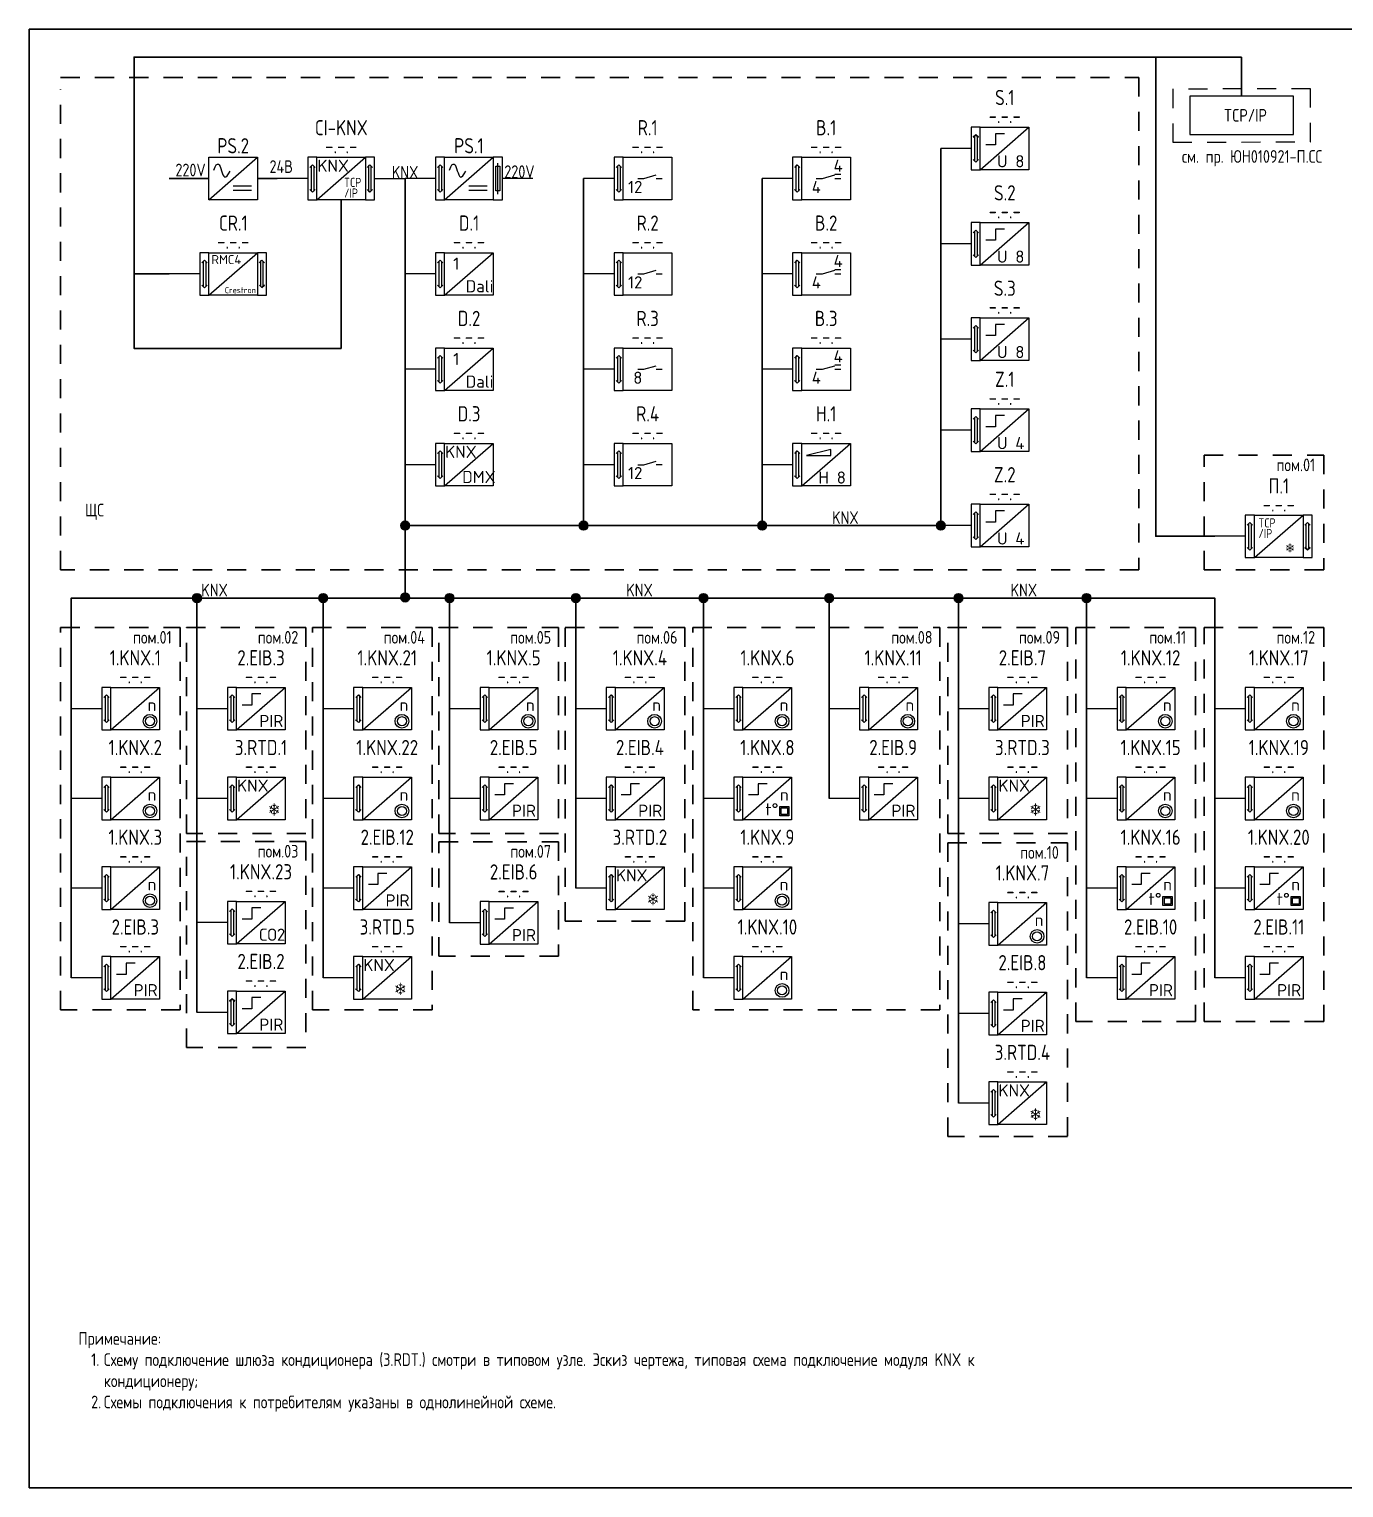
# Model space of a CAD drawing. Header units: millimetres. Extents: x -559267 to 14075, y 0 to 209897.
# Drawn here: x 0 to 258.5, y 392.6 to 679.6 of the extents above; entities that cross this region are included whole.
import ezdxf
from ezdxf.enums import TextEntityAlignment as Align

# ---------------------------------------------------------------- set-up
doc = ezdxf.new("R2010")
doc.units = ezdxf.units.MM
doc.linetypes.add('JIS_02_0.7', pattern=[1.35, 0.75, -0.6])
doc.layers.add('01_Lutron', color=1, linetype='JIS_02_0.7', lineweight=13)
doc.layers.add('Схема KNX', color=7, linetype='Continuous', lineweight=20)
doc.styles.add('Unecom', font='GOST2304A_0.ttf', dxfattribs={"height": 2.5})
doc.styles.add('Unecom 2.0', font='isocpeur.ttf', dxfattribs={"height": 2})

# ---------------------------------------------------------------- blocks, each defined once
blk = doc.blocks.new('*U18')
at = {"layer": 'Схема KNX'}
for points in [[(0, 3.5), (-1.5, 3.5), (-1.5, -3.5), (0, -3.5)], [(0, 3.5), (8, 3.5), (8, -3.5), (0, -3.5)], [(8, -3.5), (9.5, -3.5), (9.5, 3.5), (8, 3.5)]]:
    blk.add_lwpolyline(points, close=True, dxfattribs=at)
for points in [[(0, -3.5), (8, 3.5)], [(-0.73, 2.25), (-1.16, 1.82), (-0.73, 2.25), (-0.3, 1.82), (-0.73, 2.25)], [(-0.95, 2.02), (-0.95, -2.04)], [(-0.52, 2.04), (-0.52, -2.05)], [(8.3, 1.82), (8.73, 2.26)], [(8.52, -2.04), (8.52, 2.05)], [(8.73, 2.26), (9.17, 1.82)], [(8.95, -2.02), (8.95, 2.04)], [(9.5, 0), (14.5, 0)], [(-1.5, 0), (-6.5, 0)], [(-0.73, -2.26), (-1.17, -1.82)], [(-0.3, -1.82), (-0.73, -2.26)], [(8.73, -2.25), (9.16, -1.82), (8.73, -2.25), (8.3, -1.82), (8.73, -2.25)]]:
    blk.add_lwpolyline(points, dxfattribs=at)
at = {"layer": 'Схема KNX', "ltscale": 100, "style": 'Unecom 2.0'}
blk.add_text('KNX', height=2, dxfattribs=at).set_placement((2.68, 2.11), align=Align.MIDDLE_CENTER)
at = {"layer": 'Схема KNX', "insert": (4.49, 0.12), "char_height": 1.5, "attachment_point": 1, "line_spacing_factor": 0.7, "style": 'Unecom'}
blk.add_mtext_dynamic_manual_height_columns('TCP\\P/IP', width=2.9523, gutter_width=12.5, heights=[0], dxfattribs=at)
at = {"layer": 'Схема KNX', "style": 'Unecom'}
for tag, p in [('УСТРОЙСТВО3', (4.02, 8.37)), ('АДРЕС3', (4.01, 5.4))]:
    blk.add_attdef(tag, text='', height=2.5, dxfattribs=at).set_placement(p, align=Align.MIDDLE_CENTER)
blk = doc.blocks.new('*U8')
at = {"layer": 'Схема KNX'}
for points in [[(0, 3.5), (-1.5, 3.5), (-1.5, -3.5), (0, -3.5)], [(0, 3.5), (8, 3.5), (8, -3.5), (0, -3.5)], [(9.5, 3.5), (8, 3.5), (8, -3.5), (9.5, -3.5)], [(8.43, 2.03), (9.09, 2.03), (9.09, -2.04), (8.43, -2.04)]]:
    blk.add_lwpolyline(points, close=True, dxfattribs=at)
for points in [[(0, -3.5), (8, 3.5)], [(8.76, -2.54), (8.76, 2.53)], [(-0.73, 2.25), (-1.16, 1.82), (-0.73, 2.25), (-0.3, 1.82), (-0.73, 2.25)], [(-0.95, 2.02), (-0.95, -2.04)], [(-0.52, 2.04), (-0.52, -2.05)], [(-1.5, 0), (-6.5, 0)], [(-0.73, -2.26), (-1.17, -1.82)], [(-0.3, -1.82), (-0.73, -2.26)], [(6.99, -1.26), (3.98, -1.26)], [(6.99, -1.94), (3.98, -1.94)], [(14.5, 0), (9.5, 0)]]:
    blk.add_lwpolyline(points, dxfattribs=at)
blk.add_open_spline([(0.8, 1.4), (1.1, 2.25), (1.9, 2.99), (2.29, -0.53), (3.12, 0.55), (3.48, 1.23)], degree=3, knots=[0, 0, 0, 0, 1.398004, 4.350006, 5.948836, 5.948836, 5.948836, 5.948836], dxfattribs=at)
at = {"layer": 'Схема KNX', "style": 'Unecom'}
blk.add_attdef('ТОК', text='', height=2.5, dxfattribs=at).set_placement((4, 5.4), align=Align.MIDDLE_CENTER)
blk = doc.blocks.new('*U16')
at = {"layer": 'Схема KNX'}
for points in [[(0, 3.5), (-1.5, 3.5), (-1.5, -3.5), (0, -3.5)], [(0, 3.5), (8, 3.5), (8, -3.5), (0, -3.5)]]:
    blk.add_lwpolyline(points, close=True, dxfattribs=at)
for points in [[(0, -3.5), (8, 3.5)], [(-0.73, 2.25), (-1.16, 1.82), (-0.73, 2.25), (-0.3, 1.82), (-0.73, 2.25)], [(-0.95, 2.02), (-0.95, -2.04)], [(-0.52, 2.04), (-0.52, -2.05)], [(-1.5, 0), (-6.5, 0)], [(-0.73, -2.26), (-1.17, -1.82)], [(-0.3, -1.82), (-0.73, -2.26)]]:
    blk.add_lwpolyline(points, dxfattribs=at)
at = {"layer": 'Схема KNX', "insert": (3.47, -1.02), "char_height": 2, "attachment_point": 1, "style": 'Unecom 2.0'}
blk.add_mtext_dynamic_manual_height_columns('Dali', width=3.5378, gutter_width=12.5, heights=[0], dxfattribs=at)
at = {"layer": 'Схема KNX', "style": 'Unecom'}
for tag, p in [('УСТРОЙСТВО3', (4.02, 8.37)), ('АДРЕС3', (4.01, 5.4))]:
    blk.add_attdef(tag, text='', height=2.5, dxfattribs=at).set_placement(p, align=Align.MIDDLE_CENTER)
at = {"layer": 'Схема KNX', "style": 'Unecom 2.0'}
blk.add_attdef('КОЛ-ВОВЫХОДОВ_1', text='', height=2, dxfattribs=at).set_placement((2.42, 1.71), align=Align.MIDDLE_RIGHT)
blk = doc.blocks.new('*U17')
at = {"layer": 'Схема KNX'}
for points in [[(0, 3.5), (-1.5, 3.5), (-1.5, -3.5), (0, -3.5)], [(0, 3.5), (8, 3.5), (8, -3.5), (0, -3.5)]]:
    blk.add_lwpolyline(points, close=True, dxfattribs=at)
for points in [[(-0.73, 2.25), (-1.16, 1.82), (-0.73, 2.25), (-0.3, 1.82), (-0.73, 2.25)], [(-0.95, 2.02), (-0.95, -2.04)], [(-0.52, 2.04), (-0.52, -2.05)], [(2.38, 0), (3.41, 0)], [(3.41, 0), (5.44, 0.6)], [(-1.5, 0), (-6.5, 0)], [(-0.73, -2.26), (-1.17, -1.82)], [(-0.3, -1.82), (-0.73, -2.26)], [(6.42, -0.04), (5.42, -0.04)]]:
    blk.add_lwpolyline(points, dxfattribs=at)
at = {"layer": 'Схема KNX', "style": 'Unecom'}
for tag, p in [('УСТРОЙСТВО3', (4.02, 8.37)), ('АДРЕС3', (4.01, 5.4))]:
    blk.add_attdef(tag, text='', height=2.5, dxfattribs=at).set_placement(p, align=Align.MIDDLE_CENTER)
at = {"layer": 'Схема KNX', "style": 'Unecom 2.0'}
blk.add_attdef('КОЛ-ВОВЫХОДОВ3', text='', height=2, dxfattribs=at).set_placement((3.16, -1.38), align=Align.MIDDLE_RIGHT)
blk = doc.blocks.new('*U20')
at = {"layer": 'Схема KNX'}
for points in [[(0, 3.5), (-1.5, 3.5), (-1.5, -3.5), (0, -3.5)], [(0, 3.5), (8, 3.5), (8, -3.5), (0, -3.5)]]:
    blk.add_lwpolyline(points, close=True, dxfattribs=at)
for points in [[(-0.73, 2.25), (-1.16, 1.82), (-0.73, 2.25), (-0.3, 1.82), (-0.73, 2.25)], [(-0.95, 2.02), (-0.95, -2.04)], [(-0.52, 2.04), (-0.52, -2.05)], [(2.38, 0), (3.41, 0)], [(3.41, 0), (5.44, 0.6)], [(5.42, 0.74), (6.42, 0.74)], [(-1.5, 0), (-6.5, 0)], [(-0.73, -2.26), (-1.17, -1.82)], [(-0.3, -1.82), (-0.73, -2.26)], [(6.42, -0.04), (5.42, -0.04)]]:
    blk.add_lwpolyline(points, dxfattribs=at)
for tag, height, style, p in [('УСТРОЙСТВО3', 2.5, 'Unecom', (4.02, 8.37)), ('АДРЕС3', 2.5, 'Unecom', (4.01, 5.4)), ('КОЛ-ВОВЫХОДОВ2', 2, 'Unecom 2.0', (5.99, 2.13))]:
    blk.add_attdef(tag, text='', height=height, dxfattribs=dict(at, style=style)).set_placement(p, align=Align.MIDDLE_CENTER)
at = {"layer": 'Схема KNX', "style": 'Unecom 2.0'}
blk.add_attdef('КОЛ-ВОВЫХОДОВ3', text='', height=2, dxfattribs=at).set_placement((3.16, -1.38), align=Align.MIDDLE_RIGHT)
blk = doc.blocks.new('*U19')
at = {"layer": 'Схема KNX'}
for points in [[(0, 3.5), (-1.5, 3.5), (-1.5, -3.5), (0, -3.5)], [(0, 3.5), (8, 3.5), (8, -3.5), (0, -3.5)]]:
    blk.add_lwpolyline(points, close=True, dxfattribs=at)
for points in [[(0, -3.5), (8, 3.5)], [(3.97, 2.42), (2.49, 2.42), (2.49, 0.58), (0.92, 0.58)], [(-0.73, 2.25), (-1.16, 1.82), (-0.73, 2.25), (-0.3, 1.82), (-0.73, 2.25)], [(-0.95, 2.02), (-0.95, -2.04)], [(-0.52, 2.04), (-0.52, -2.05)], [(-1.5, 0), (-6.5, 0)], [(-0.73, -2.26), (-1.17, -1.82)], [(-0.3, -1.82), (-0.73, -2.26)]]:
    blk.add_lwpolyline(points, dxfattribs=at)
for tag, height, style, p in [('УСТРОЙСТВО3', 2.5, 'Unecom', (4.02, 8.37)), ('АДРЕС3', 2.5, 'Unecom', (4.01, 5.4)), ('КОЛ-ВОВЫХОДОВ', 2, 'Unecom 2.0', (5, -2.12))]:
    blk.add_attdef(tag, text='', height=height, dxfattribs=dict(at, style=style)).set_placement(p, align=Align.MIDDLE_CENTER)
blk = doc.blocks.new('*U9')
at = {"layer": 'Схема KNX'}
blk.add_lwpolyline([(0, 3.5), (8, 3.5), (8, -3.5), (0, -3.5)], close=True, dxfattribs=at)
for points in [[(0, -3.5), (8, 3.5)], [(6.99, -1.26), (3.98, -1.26)], [(6.99, -1.94), (3.98, -1.94)]]:
    blk.add_lwpolyline(points, dxfattribs=at)
blk.add_open_spline([(0.8, 1.4), (1.1, 2.25), (1.9, 2.99), (2.29, -0.53), (3.12, 0.55), (3.48, 1.23)], degree=3, knots=[0, 0, 0, 0, 1.398004, 4.350006, 5.948836, 5.948836, 5.948836, 5.948836], dxfattribs=at)
at = {"layer": 'Схема KNX', "style": 'Unecom'}
blk.add_attdef('БП', text='', height=2.5, dxfattribs=at).set_placement((4, 5.4), align=Align.MIDDLE_CENTER)
blk = doc.blocks.new('*U22')
at = {"layer": 'Схема KNX'}
for points in [[(0, 3.5), (-1.5, 3.5), (-1.5, -3.5), (0, -3.5)], [(0, 3.5), (8, 3.5), (8, -3.5), (0, -3.5)], [(8, -3.5), (9.5, -3.5), (9.5, 3.5), (8, 3.5)]]:
    blk.add_lwpolyline(points, close=True, dxfattribs=at)
for points in [[(0, -3.5), (8, 3.5)], [(-1.5, 0), (-6.5, 0)], [(-0.73, 2.25), (-1.16, 1.82), (-0.73, 2.25), (-0.3, 1.82), (-0.73, 2.25)], [(-0.95, 2.02), (-0.95, -2.04)], [(-0.52, 2.04), (-0.52, -2.05)], [(8.3, 1.82), (8.73, 2.26)], [(8.52, -2.04), (8.52, 2.05)], [(8.73, 2.26), (9.17, 1.82)], [(8.95, -2.02), (8.95, 2.04)], [(-0.73, -2.26), (-1.17, -1.82)], [(-0.3, -1.82), (-0.73, -2.26)], [(8.73, -2.25), (9.16, -1.82), (8.73, -2.25), (8.3, -1.82), (8.73, -2.25)]]:
    blk.add_lwpolyline(points, dxfattribs=at)
at = {"layer": 'Схема KNX', "ltscale": 100, "style": 'Unecom 2.0'}
blk.add_text('RMC4', height=1.5, dxfattribs=at).set_placement((2.87, 2.37), align=Align.MIDDLE_CENTER)
at = {"layer": 'Схема KNX', "insert": (2.62, -2.16), "char_height": 1, "attachment_point": 1, "line_spacing_factor": 0.7, "style": 'Unecom'}
blk.add_mtext_dynamic_manual_height_columns('Crestron', width=2.9523, gutter_width=12.5, heights=[0], dxfattribs=at)
at = {"layer": 'Схема KNX', "style": 'Unecom'}
for tag, p in [('УСТРОЙСТВО3', (4.02, 8.37)), ('АДРЕС3', (4.01, 5.4))]:
    blk.add_attdef(tag, text='', height=2.5, dxfattribs=at).set_placement(p, align=Align.MIDDLE_CENTER)
blk = doc.blocks.new('*U12')
at = {"layer": 'Схема KNX'}
for points in [[(0, 3.5), (-1.5, 3.5), (-1.5, -3.5), (0, -3.5)], [(0, 3.5), (8, 3.5), (8, -3.5), (0, -3.5)]]:
    blk.add_lwpolyline(points, close=True, dxfattribs=at)
for points in [[(0, -3.5), (8, 3.5)], [(3.97, 2.42), (2.49, 2.42), (2.49, 0.58), (0.92, 0.58)], [(-0.73, 2.25), (-1.16, 1.82), (-0.73, 2.25), (-0.3, 1.82), (-0.73, 2.25)], [(-0.95, 2.02), (-0.95, -2.04)], [(-0.52, 2.04), (-0.52, -2.05)], [(-1.5, 0), (-6.5, 0)], [(-0.73, -2.26), (-1.17, -1.82)], [(-0.3, -1.82), (-0.73, -2.26)]]:
    blk.add_lwpolyline(points, dxfattribs=at)
at = {"layer": 'Схема KNX', "color": 3}
blk.add_point((4, 0), dxfattribs=at)
at = {"layer": 'Схема KNX', "insert": (3.74, -1.02), "char_height": 2, "attachment_point": 1, "style": 'Unecom 2.0'}
blk.add_mtext_dynamic_manual_height_columns('PIR', width=3.5378, gutter_width=12.5, heights=[0], dxfattribs=at)
at = {"layer": 'Схема KNX', "style": 'Unecom'}
for tag, p in [('УСТРОЙСТВО0', (4.02, 8.37)), ('АДРЕС0', (4.01, 5.4))]:
    blk.add_attdef(tag, text='', height=2.5, dxfattribs=at).set_placement(p, align=Align.MIDDLE_CENTER)
blk = doc.blocks.new('*U23')
at = {"layer": 'Схема KNX'}
for points in [[(0, 3.5), (-1.5, 3.5), (-1.5, -3.5), (0, -3.5)], [(0, 3.5), (8, 3.5), (8, -3.5), (0, -3.5)]]:
    blk.add_lwpolyline(points, close=True, dxfattribs=at)
for points in [[(0, -3.5), (8, 3.5)], [(-0.73, 2.25), (-1.16, 1.82), (-0.73, 2.25), (-0.3, 1.82), (-0.73, 2.25)], [(-0.95, 2.02), (-0.95, -2.04)], [(-0.52, 2.04), (-0.52, -2.05)], [(-1.5, 0), (-6.5, 0)], [(-0.73, -2.26), (-1.17, -1.82)], [(-0.3, -1.82), (-0.73, -2.26)]]:
    blk.add_lwpolyline(points, dxfattribs=at)
at = {"layer": 'Схема KNX', "ltscale": 100, "style": 'Unecom 2.0'}
blk.add_text('KNX', height=2, dxfattribs=at).set_placement((2.68, 2.11), align=Align.MIDDLE_CENTER)
at = {"layer": 'Схема KNX', "insert": (2.9, -1.02), "char_height": 2, "attachment_point": 1, "style": 'Unecom 2.0'}
blk.add_mtext_dynamic_manual_height_columns('DMX', width=3.458, gutter_width=12.5, heights=[0], dxfattribs=at)
at = {"layer": 'Схема KNX', "style": 'Unecom'}
for tag, p in [('УСТРОЙСТВО3', (4.02, 8.37)), ('АДРЕС3', (4.01, 5.4))]:
    blk.add_attdef(tag, text='', height=2.5, dxfattribs=at).set_placement(p, align=Align.MIDDLE_CENTER)
blk = doc.blocks.new('*U10')
at = {"layer": 'Схема KNX'}
for points in [[(0, 3.5), (-1.5, 3.5), (-1.5, -3.5), (0, -3.5)], [(0, 3.5), (8, 3.5), (8, -3.5), (0, -3.5)]]:
    blk.add_lwpolyline(points, close=True, dxfattribs=at)
for points in [[(0, -3.5), (8, 3.5)], [(-0.73, 2.25), (-1.16, 1.82), (-0.73, 2.25), (-0.3, 1.82), (-0.73, 2.25)], [(-0.95, 2.02), (-0.95, -2.04)], [(-0.52, 2.04), (-0.52, -2.05)], [(-1.5, 0), (-6.5, 0)], [(-0.73, -2.26), (-1.17, -1.82)], [(-0.3, -1.82), (-0.73, -2.26)]]:
    blk.add_lwpolyline(points, dxfattribs=at)
for radius in [1.12, 0.749]:
    blk.add_circle((6.43, -2.06), radius, dxfattribs=at)
at = {"layer": 'Схема KNX', "color": 1}
blk.add_point((4, 0), dxfattribs=at)
at = {"style": 'Unecom'}
blk.add_attdef('#', text='', height=1, dxfattribs=at).set_placement((2.38, 2.28), align=Align.MIDDLE_CENTER)
at = {"layer": 'Схема KNX', "style": 'Unecom'}
for tag, p in [('УСТРОЙСТВО0', (4.02, 8.37)), ('АДРЕС0', (4.01, 5.4))]:
    blk.add_attdef(tag, text='', height=2.5, dxfattribs=at).set_placement(p, align=Align.MIDDLE_CENTER)
at = {"layer": 'Схема KNX', "style": 'Unecom 2.0'}
blk.add_attdef('КОЛ-ВОКНОПОК0', (6.04, -0.38), '', height=2, dxfattribs=at)
blk = doc.blocks.new('*U21')
at = {"layer": 'Схема KNX'}
for points in [[(0, 3.5), (-1.5, 3.5), (-1.5, -3.5), (0, -3.5)], [(0, 3.5), (8, 3.5), (8, -3.5), (0, -3.5)]]:
    blk.add_lwpolyline(points, close=True, dxfattribs=at)
for points in [[(0, -3.5), (8, 3.5)], [(-0.73, 2.25), (-1.16, 1.82), (-0.73, 2.25), (-0.3, 1.82), (-0.73, 2.25)], [(-0.95, 2.02), (-0.95, -2.04)], [(-0.52, 2.04), (-0.52, -2.05)], [(-1.5, 0), (-6.5, 0)], [(-0.73, -2.26), (-1.17, -1.82)], [(-0.3, -1.82), (-0.73, -2.26)]]:
    blk.add_lwpolyline(points, dxfattribs=at)
at = {"layer": 'Схема KNX', "ltscale": 100, "style": 'Unecom 2.0'}
blk.add_text('KNX', height=2, dxfattribs=at).set_placement((2.68, 2.11), align=Align.MIDDLE_CENTER)
at = {"layer": 'Схема KNX', "insert": (5.14, -0.81), "char_height": 2, "attachment_point": 1, "style": 'Unecom'}
blk.add_mtext_dynamic_manual_height_columns('{\\fMS PGothic|b0|i0|c128|p34;❄}', width=2.9523, gutter_width=12.5, heights=[0], dxfattribs=at)
at = {"layer": 'Схема KNX', "style": 'Unecom'}
for tag, p in [('УСТРОЙСТВО3', (4.02, 8.37)), ('АДРЕС3', (4.01, 5.4))]:
    blk.add_attdef(tag, text='', height=2.5, dxfattribs=at).set_placement(p, align=Align.MIDDLE_CENTER)
blk = doc.blocks.new('*U26')
at = {"layer": 'Схема KNX'}
for points in [[(0, 3.5), (-1.5, 3.5), (-1.5, -3.5), (0, -3.5)], [(0, 3.5), (8, 3.5), (8, -3.5), (0, -3.5)]]:
    blk.add_lwpolyline(points, close=True, dxfattribs=at)
for points in [[(0, -3.5), (8, 3.5)], [(3.97, 2.42), (2.49, 2.42), (2.49, 0.58), (0.92, 0.58)], [(-0.73, 2.25), (-1.16, 1.82), (-0.73, 2.25), (-0.3, 1.82), (-0.73, 2.25)], [(-0.95, 2.02), (-0.95, -2.04)], [(-0.52, 2.04), (-0.52, -2.05)], [(-1.5, 0), (-6.5, 0)], [(-0.73, -2.26), (-1.17, -1.82)], [(-0.3, -1.82), (-0.73, -2.26)]]:
    blk.add_lwpolyline(points, dxfattribs=at)
at = {"layer": 'Схема KNX', "color": 5}
blk.add_point((4, 0), dxfattribs=at)
at = {"layer": 'Схема KNX', "insert": (3.72, -0.98), "char_height": 2, "attachment_point": 1, "style": 'Unecom 2.0'}
blk.add_mtext_dynamic_manual_height_columns('СО2', width=2, gutter_width=12.5, heights=[0], dxfattribs=at)
at = {"layer": 'Схема KNX', "style": 'Unecom'}
for tag, p in [('УСТРОЙСТВО0', (4.02, 8.37)), ('АДРЕС0', (4.01, 5.4))]:
    blk.add_attdef(tag, text='', height=2.5, dxfattribs=at).set_placement(p, align=Align.MIDDLE_CENTER)
blk = doc.blocks.new('*U11')
at = {"layer": 'Схема KNX'}
for points in [[(0, 3.5), (-1.5, 3.5), (-1.5, -3.5), (0, -3.5)], [(0, 3.5), (8, 3.5), (8, -3.5), (0, -3.5)], [(6.04, -1.35), (7.54, -1.35), (7.54, -2.85), (6.04, -2.85)], [(6.28, -1.57), (7.34, -1.57), (7.34, -2.63), (6.28, -2.63)]]:
    blk.add_lwpolyline(points, close=True, dxfattribs=at)
for points in [[(0, -3.5), (8, 3.5)], [(3.97, 2.42), (2.49, 2.42), (2.49, 0.58), (0.92, 0.58)], [(-0.73, 2.25), (-1.16, 1.82), (-0.73, 2.25), (-0.3, 1.82), (-0.73, 2.25)], [(-0.95, 2.02), (-0.95, -2.04)], [(-0.52, 2.04), (-0.52, -2.05)], [(-1.5, 0), (-6.5, 0)], [(-0.73, -2.26), (-1.17, -1.82)], [(-0.3, -1.82), (-0.73, -2.26)]]:
    blk.add_lwpolyline(points, dxfattribs=at)
at = {"layer": 'Схема KNX', "color": 6}
blk.add_point((4, 0), dxfattribs=at)
at = {"style": 'Unecom 2.0'}
blk.add_attdef('КОЛ-ВОКНОПОК4', (6.08, -0.38), '', height=2, dxfattribs=at)
at = {"layer": 'Схема KNX', "insert": (3.68, -0.78), "char_height": 2, "attachment_point": 1, "style": 'Unecom 2.0'}
blk.add_mtext_dynamic_manual_height_columns('t%%D', width=2, gutter_width=12.5, heights=[0], dxfattribs=at)
at = {"layer": 'Схема KNX', "style": 'Unecom'}
for tag, p in [('УСТРОЙСТВО0', (4.02, 8.37)), ('АДРЕС0', (4.01, 5.4))]:
    blk.add_attdef(tag, text='', height=2.5, dxfattribs=at).set_placement(p, align=Align.MIDDLE_CENTER)
blk = doc.blocks.new('*U24')
at = {"layer": 'Схема KNX'}
for points in [[(0, 3.59), (-1.5, 3.59), (-1.5, -3.41), (0, -3.41)], [(0, 3.59), (8, 3.59), (8, -3.41), (0, -3.41)], [(8, -3.41), (9.5, -3.41), (9.5, 3.59), (8, 3.59)]]:
    blk.add_lwpolyline(points, close=True, dxfattribs=at)
for points in [[(0, -3.41), (8, 3.59)], [(-1.5, 0.09), (-6.5, 0.09)], [(-0.73, 2.34), (-1.16, 1.91), (-0.73, 2.34), (-0.3, 1.91), (-0.73, 2.34)], [(-0.95, 2.12), (-0.95, -1.95)], [(-0.52, 2.13), (-0.52, -1.96)], [(8.3, 1.91), (8.73, 2.35)], [(8.52, -1.95), (8.52, 2.14)], [(8.73, 2.35), (9.17, 1.91)], [(8.95, -1.93), (8.95, 2.13)], [(-0.73, -2.17), (-1.17, -1.73)], [(-0.3, -1.73), (-0.73, -2.17)], [(8.73, -2.15), (9.16, -1.73), (8.73, -2.15), (8.3, -1.73), (8.73, -2.15)]]:
    blk.add_lwpolyline(points, dxfattribs=at)
at = {"layer": 'Схема KNX', "char_height": 1.5, "attachment_point": 1, "line_spacing_factor": 0.7, "style": 'Unecom'}
for s, insert in [('TCP\\P/IP', (0.68, 3.05)), ('{\\fArial|b0|i0|c0|p34;❄}', (5.03, -1.07))]:
    blk.add_mtext_dynamic_manual_height_columns(s, width=1.5, gutter_width=12.5, heights=[0], dxfattribs=dict(at, insert=insert))
at = {"layer": 'Схема KNX', "style": 'Unecom'}
for tag, p in [('УСТРОЙСТВО3', (4.02, 8.37)), ('АДРЕС3', (4.01, 5.4))]:
    blk.add_attdef(tag, text='', height=2.5, dxfattribs=at).set_placement(p, align=Align.MIDDLE_CENTER)
blk = doc.blocks.new('*U25')
at = {"layer": 'Схема KNX'}
for points in [[(0, 3.5), (-1.5, 3.5), (-1.5, -3.5), (0, -3.5)], [(0, 3.5), (8, 3.5), (8, -3.5), (0, -3.5)]]:
    blk.add_lwpolyline(points, close=True, dxfattribs=at)
for points in [[(0, -3.5), (8, 3.5)], [(0.77, 1.51), (4.81, 1.51), (4.81, 2.52), (0.77, 1.51)], [(-0.73, 2.25), (-1.16, 1.82), (-0.73, 2.25), (-0.3, 1.82), (-0.73, 2.25)], [(-0.95, 2.02), (-0.95, -2.04)], [(-0.52, 2.04), (-0.52, -2.05)], [(-1.5, 0), (-6.5, 0)], [(-0.73, -2.26), (-1.17, -1.82)], [(-0.3, -1.82), (-0.73, -2.26)]]:
    blk.add_lwpolyline(points, dxfattribs=at)
for tag, height, style, p in [('УСТРОЙСТВО3', 2.5, 'Unecom', (4.02, 8.37)), ('АДРЕС3', 2.5, 'Unecom', (4.01, 5.4)), ('КОЛ-ВОВЫХОДОВ', 2, 'Unecom 2.0', (5, -2.12))]:
    blk.add_attdef(tag, text='', height=height, dxfattribs=dict(at, style=style)).set_placement(p, align=Align.MIDDLE_CENTER)

msp = doc.modelspace()

# ---------------------------------------------------------------- hatches: boundary and pattern name
h = msp.add_hatch(color=256)
h.dxf.hatch_style = 1
h.paths.add_polyline_path([(74.77, 581.96, 1), (73.06, 581.96, 1)])
h = msp.add_hatch(color=256)
h.dxf.hatch_style = 1
h.paths.add_polyline_path([(109.89, 581.96, 1), (108.18, 581.96, 1)])
h = msp.add_hatch(color=256)
h.dxf.hatch_style = 1
h.paths.add_polyline_path([(145, 581.96, 1), (143.29, 581.96, 1)])
h = msp.add_hatch(color=256)
h.dxf.hatch_style = 1
h.paths.add_polyline_path([(180.12, 581.96, 1), (178.41, 581.96, 1)])
h = msp.add_hatch(color=256)
h.dxf.hatch_style = 1
h.paths.add_polyline_path([(33.86, 567.71, 1), (32.15, 567.71, 1)])
h = msp.add_hatch(color=256)
h.dxf.hatch_style = 1
h.paths.add_polyline_path([(58.68, 567.71, 1), (56.97, 567.71, 1)])
h = msp.add_hatch(color=256)
h.dxf.hatch_style = 1
h.paths.add_polyline_path([(74.77, 567.84, 1), (73.06, 567.84, 1)])
h = msp.add_hatch(color=256)
h.dxf.hatch_style = 1
h.paths.add_polyline_path([(83.53, 567.71, 1), (81.82, 567.71, 1)])
h = msp.add_hatch(color=256)
h.dxf.hatch_style = 1
h.paths.add_polyline_path([(108.37, 567.71, 1), (106.66, 567.71, 1)])
h = msp.add_hatch(color=256)
h.dxf.hatch_style = 1
h.paths.add_polyline_path([(133.44, 567.71, 1), (131.73, 567.71, 1)])
h = msp.add_hatch(color=256)
h.dxf.hatch_style = 1
h.paths.add_polyline_path([(158.17, 567.71, 1), (156.45, 567.71, 1)])
h = msp.add_hatch(color=256)
h.dxf.hatch_style = 1
h.paths.add_polyline_path([(183.59, 567.71, 1), (181.88, 567.71, 1)])
h = msp.add_hatch(color=256)
h.dxf.hatch_style = 1
h.paths.add_polyline_path([(208.8, 567.71, 1), (207.09, 567.71, 1)])

# ---------------------------------------------------------------- linework, layer by layer
at = {"color": 1}
for points in [[(27.55, 631.47), (20.64, 631.47), (20.64, 674.16), (238.43, 674.16), (238.43, 674.16)], [(221.55, 674.16), (221.55, 579.86), (233.15, 579.86)], [(238.43, 666.43), (238.43, 674.16)], [(61.35, 646.05), (61.35, 616.83), (20.64, 616.83), (20.64, 631.47)]]:
    msp.add_lwpolyline(points, dxfattribs=at)
at = {"color": 32, "linetype": 'JIS_02_0.7', "ltscale": 5, "true_color": 0xcd6928}
for points in [[(6.19, 670.12), (218.2, 670.12), (218.2, 573.28), (6.19, 573.28), (6.19, 667.85)], [(231.06, 595.82), (254.57, 595.82), (254.57, 573.28), (231.06, 573.28), (231.06, 595.82)], [(6.19, 561.89), (29.7, 561.89), (29.7, 486.68), (6.19, 486.68), (6.19, 561.89)], [(30.91, 561.89), (54.42, 561.89), (54.42, 521.38), (30.91, 521.38), (30.91, 561.89)], [(55.73, 561.89), (79.24, 561.89), (79.24, 486.68), (55.73, 486.68), (55.73, 561.89)], [(80.58, 561.89), (104.1, 561.89), (104.1, 521.38), (80.58, 521.38), (80.58, 561.89)], [(105.42, 561.89), (128.94, 561.89), (128.94, 504.11), (105.42, 504.11), (105.42, 561.89)], [(130.49, 561.89), (179.06, 561.89), (179.06, 486.68), (130.49, 486.68), (130.49, 561.89)], [(180.64, 561.89), (204.16, 561.89), (204.16, 521.38), (180.64, 521.38), (180.64, 561.89)], [(205.85, 561.89), (229.36, 561.89), (229.36, 484.36), (205.85, 484.36), (205.85, 561.89)], [(231.06, 561.89), (254.57, 561.89), (254.57, 484.36), (231.06, 484.36), (231.06, 561.89)], [(30.91, 519.8), (54.42, 519.8), (54.42, 479.29), (30.91, 479.29), (30.91, 519.8)], [(80.58, 519.77), (104.1, 519.77), (104.1, 497.23), (80.58, 497.23), (80.58, 519.77)], [(180.64, 519.56), (204.16, 519.56), (204.16, 461.78), (180.64, 461.78), (180.64, 519.56)]]:
    msp.add_lwpolyline(points, dxfattribs=at)
at = {"color": 1, "lineweight": 15}
msp.add_lwpolyline([(228.23, 666.43), (228.23, 658.94), (248.63, 658.94), (248.63, 666.43), (228.23, 666.43)], dxfattribs=at)
for points in [[(73.92, 650.24), (73.92, 581.96), (179.26, 581.96), (179.26, 656.18)], [(35.33, 650.24), (27.55, 650.24)], [(48.79, 650.24), (44.9, 650.24)], [(109.03, 650.24), (109.03, 581.96)], [(144.15, 650.24), (144.15, 581.96)], [(73.92, 581.96), (73.92, 567.71)], [(80.14, 567.71), (80.14, 567.71), (8.28, 567.71), (8.28, 492.97)], [(33, 486.19), (33, 567.71)], [(57.82, 492.97), (57.82, 567.71)], [(80.14, 567.71), (233.15, 567.71), (233.15, 492.97)], [(82.68, 503.81), (82.68, 567.71)], [(107.51, 510.63), (107.51, 567.71)], [(132.59, 545.94), (132.59, 567.71)], [(157.31, 528.28), (157.31, 545.94), (157.31, 567.71)], [(182.74, 468.3), (182.74, 567.71)], [(207.94, 492.97), (207.94, 567.71)], [(132.59, 545.94), (132.59, 492.97)]]:
    msp.add_lwpolyline(points)
for centre in [(73.92, 581.96), (109.03, 581.96), (144.15, 581.96), (179.26, 581.96), (33, 567.71), (57.82, 567.71), (73.92, 567.84), (82.68, 567.71), (107.51, 567.71), (132.59, 567.71), (157.31, 567.71), (182.74, 567.71), (207.94, 567.71)]:
    msp.add_circle(centre, 0.856)
at = {"layer": '01_Lutron', "color": 32, "ltscale": 5, "true_color": 0xcd6928}
msp.add_lwpolyline([(224.91, 667.85), (224.91, 657.41), (251.97, 657.46), (251.97, 667.91), (224.91, 667.85)], dxfattribs=at)
at = {"layer": 'Defpoints', "color": 6}
msp.add_lwpolyline([(0, 679.64), (0, 392.64), (395, 392.64), (395, 679.64), (0, 679.64)], dxfattribs=at)

# ---------------------------------------------------------------- block references
for name, p, xscale, yscale, zscale, values in [('*U19', (187.04, 656.18), 1.196483796485724, 1.196483796485724, 1.196483796485724, {'УСТРОЙСТВО3': 'S.1', 'АДРЕС3': '-.-.-', 'КОЛ-ВОВЫХОДОВ': 'U 8'}), ('*U18', (56.57, 650.24), 1.196483796485724, 1.196483796485724, 1.196483796485724, {'УСТРОЙСТВО3': 'CI-KNX', 'АДРЕС3': '-.-.-'}), ('*U17', (116.81, 650.24), 1.196483796485724, 1.196483796485724, 1.196483796485724, {'УСТРОЙСТВО3': 'R.1', 'АДРЕС3': '-.-.-', 'КОЛ-ВОВЫХОДОВ3': '12'}), ('*U20', (151.92, 650.24), 1.196483796485724, 1.196483796485724, 1.196483796485724, {'УСТРОЙСТВО3': 'B.1', 'АДРЕС3': '-.-.-', 'КОЛ-ВОВЫХОДОВ3': '4', 'КОЛ-ВОВЫХОДОВ2': '4'}), ('*U19', (187.04, 637.42), 1.196483796485724, 1.196483796485724, 1.196483796485724, {'УСТРОЙСТВО3': 'S.2', 'АДРЕС3': '-.-.-', 'КОЛ-ВОВЫХОДОВ': 'U 8'}), ('*U22', (35.33, 631.47), 1.196483796485724, 1.196483796485724, 1.196483796485724, {'УСТРОЙСТВО3': 'CR.1', 'АДРЕС3': '-.-.-'}), ('*U16', (81.69, 631.47), 1.196483796485724, 1.196483796485724, 1.196483796485724, {'УСТРОЙСТВО3': 'D.1', 'АДРЕС3': '-.-.-', 'КОЛ-ВОВЫХОДОВ_1': '1'}), ('*U17', (116.81, 631.47), 1.196483796485724, 1.196483796485724, 1.196483796485724, {'УСТРОЙСТВО3': 'R.2', 'АДРЕС3': '-.-.-', 'КОЛ-ВОВЫХОДОВ3': '12'}), ('*U20', (151.92, 631.47), 1.196483796485724, 1.196483796485724, 1.196483796485724, {'УСТРОЙСТВО3': 'B.2', 'АДРЕС3': '-.-.-', 'КОЛ-ВОВЫХОДОВ3': '4', 'КОЛ-ВОВЫХОДОВ2': '4'}), ('*U19', (187.04, 618.65), 1.196483796485724, 1.196483796485724, 1.196483796485724, {'УСТРОЙСТВО3': 'S.3', 'АДРЕС3': '-.-.-', 'КОЛ-ВОВЫХОДОВ': 'U 8'}), ('*U16', (81.69, 612.71), 1.196483796485724, 1.196483796485724, 1.196483796485724, {'УСТРОЙСТВО3': 'D.2', 'АДРЕС3': '-.-.-', 'КОЛ-ВОВЫХОДОВ_1': '1'}), ('*U17', (116.81, 612.71), 1.196483796485724, 1.196483796485724, 1.196483796485724, {'УСТРОЙСТВО3': 'R.3', 'АДРЕС3': '-.-.-', 'КОЛ-ВОВЫХОДОВ3': '8'}), ('*U20', (151.92, 612.71), 1.196483796485724, 1.196483796485724, 1.196483796485724, {'УСТРОЙСТВО3': 'B.3', 'АДРЕС3': '-.-.-', 'КОЛ-ВОВЫХОДОВ3': '4', 'КОЛ-ВОВЫХОДОВ2': '4'}), ('*U19', (187.04, 600.73), 1.196483796485724, 1.196483796485724, 1.196483796485724, {'УСТРОЙСТВО3': 'Z.1', 'АДРЕС3': '-.-.-', 'КОЛ-ВОВЫХОДОВ': 'U 4'}), ('*U23', (81.69, 593.95), 1.196483796485724, 1.196483796485724, 1.196483796485724, {'УСТРОЙСТВО3': 'D.3', 'АДРЕС3': '-.-.-'}), ('*U17', (116.81, 593.95), 1.196483796485724, 1.196483796485724, 1.196483796485724, {'УСТРОЙСТВО3': 'R.4', 'АДРЕС3': '-.-.-', 'КОЛ-ВОВЫХОДОВ3': '12'}), ('*U25', (151.92, 593.95), 1.196483796485724, 1.196483796485724, 1.196483796485724, {'УСТРОЙСТВО3': 'H.1', 'АДРЕС3': '-.-.-', 'КОЛ-ВОВЫХОДОВ': 'H 8'}), ('*U19', (187.04, 581.96), 1.196483796485724, 1.196483796485724, 1.196483796485724, {'УСТРОЙСТВО3': 'Z.2', 'АДРЕС3': '-.-.-', 'КОЛ-ВОВЫХОДОВ': 'U 4'}), ('*U24', (240.93, 579.75), 1.196483796485724, 1.196483796485724, 1.196483796485724, {'УСТРОЙСТВО3': 'П.1', 'АДРЕС3': '-.-.-'}), ('*U10', (16.06, 545.94), 1.196483796485591, 1.196483796485591, 1.196483796485591, {'УСТРОЙСТВО0': '1.KNX.1', 'АДРЕС0': '-.-.-', 'КОЛ-ВОКНОПОК0': 'n'}), ('*U12', (40.78, 545.94), 1.196483796485591, 1.196483796485591, 1.196483796485591, {'УСТРОЙСТВО0': '2.EIB.3', 'АДРЕС0': '-.-.-'}), ('*U10', (65.6, 545.94), 1.196483796485591, 1.196483796485591, 1.196483796485591, {'УСТРОЙСТВО0': '1.KNX.21', 'АДРЕС0': '-.-.-', 'КОЛ-ВОКНОПОК0': 'n'}), ('*U10', (90.46, 545.94), 1.196483796485591, 1.196483796485591, 1.196483796485591, {'УСТРОЙСТВО0': '1.KNX.5', 'АДРЕС0': '-.-.-', 'КОЛ-ВОКНОПОК0': 'n'}), ('*U10', (115.29, 545.94), 1.196483796485591, 1.196483796485591, 1.196483796485591, {'УСТРОЙСТВО0': '1.KNX.4', 'АДРЕС0': '-.-.-', 'КОЛ-ВОКНОПОК0': 'n'}), ('*U10', (140.36, 545.94), 1.196483796485591, 1.196483796485591, 1.196483796485591, {'УСТРОЙСТВО0': '1.KNX.6', 'АДРЕС0': '-.-.-', 'КОЛ-ВОКНОПОК0': 'n'}), ('*U10', (165.09, 545.94), 1.196483796485591, 1.196483796485591, 1.196483796485591, {'УСТРОЙСТВО0': '1.KNX.11', 'АДРЕС0': '-.-.-', 'КОЛ-ВОКНОПОК0': 'n'}), ('*U12', (190.51, 545.94), 1.196483796485591, 1.196483796485591, 1.196483796485591, {'УСТРОЙСТВО0': '2.EIB.7', 'АДРЕС0': '-.-.-'}), ('*U10', (215.72, 545.94), 1.196483796485591, 1.196483796485591, 1.196483796485591, {'УСТРОЙСТВО0': '1.KNX.12', 'АДРЕС0': '-.-.-', 'КОЛ-ВОКНОПОК0': 'n'}), ('*U10', (240.93, 545.94), 1.196483796485591, 1.196483796485591, 1.196483796485591, {'УСТРОЙСТВО0': '1.KNX.17', 'АДРЕС0': '-.-.-', 'КОЛ-ВОКНОПОК0': 'n'}), ('*U10', (16.06, 528.28), 1.196483796485591, 1.196483796485591, 1.196483796485591, {'УСТРОЙСТВО0': '1.KNX.2', 'АДРЕС0': '-.-.-', 'КОЛ-ВОКНОПОК0': 'n'}), ('*U21', (40.78, 528.28), 1.196483796485724, 1.196483796485724, 1.196483796485724, {'УСТРОЙСТВО3': '3.RTD.1', 'АДРЕС3': '-.-.-'}), ('*U10', (65.6, 528.28), 1.196483796485591, 1.196483796485591, 1.196483796485591, {'УСТРОЙСТВО0': '1.KNX.22', 'АДРЕС0': '-.-.-', 'КОЛ-ВОКНОПОК0': 'n'}), ('*U12', (90.46, 528.28), 1.196483796485591, 1.196483796485591, 1.196483796485591, {'УСТРОЙСТВО0': '2.EIB.5', 'АДРЕС0': '-.-.-'}), ('*U12', (115.29, 528.28), 1.196483796485591, 1.196483796485591, 1.196483796485591, {'УСТРОЙСТВО0': '2.EIB.4', 'АДРЕС0': '-.-.-'}), ('*U11', (140.36, 528.28), 1.196483796485591, 1.196483796485591, 1.196483796485591, {'УСТРОЙСТВО0': '1.KNX.8', 'АДРЕС0': '-.-.-', 'КОЛ-ВОКНОПОК4': 'n'}), ('*U12', (165.09, 528.28), 1.196483796485591, 1.196483796485591, 1.196483796485591, {'УСТРОЙСТВО0': '2.EIB.9', 'АДРЕС0': '-.-.-'}), ('*U21', (190.51, 528.28), 1.196483796485724, 1.196483796485724, 1.196483796485724, {'УСТРОЙСТВО3': '3.RTD.3', 'АДРЕС3': '-.-.-'}), ('*U10', (215.72, 528.28), 1.196483796485591, 1.196483796485591, 1.196483796485591, {'УСТРОЙСТВО0': '1.KNX.15', 'АДРЕС0': '-.-.-', 'КОЛ-ВОКНОПОК0': 'n'}), ('*U10', (240.93, 528.28), 1.196483796485591, 1.196483796485591, 1.196483796485591, {'УСТРОЙСТВО0': '1.KNX.19', 'АДРЕС0': '-.-.-', 'КОЛ-ВОКНОПОК0': 'n'}), ('*U10', (16.06, 510.63), 1.196483796485591, 1.196483796485591, 1.196483796485591, {'УСТРОЙСТВО0': '1.KNX.3', 'АДРЕС0': '-.-.-', 'КОЛ-ВОКНОПОК0': 'n'}), ('*U12', (65.6, 510.63), 1.196483796485591, 1.196483796485591, 1.196483796485591, {'УСТРОЙСТВО0': '2.EIB.12', 'АДРЕС0': '-.-.-'}), ('*U21', (115.29, 510.63), 1.196483796485724, 1.196483796485724, 1.196483796485724, {'УСТРОЙСТВО3': '3.RTD.2', 'АДРЕС3': '-.-.-'}), ('*U10', (140.36, 510.63), 1.196483796485591, 1.196483796485591, 1.196483796485591, {'УСТРОЙСТВО0': '1.KNX.9', 'АДРЕС0': '-.-.-', 'КОЛ-ВОКНОПОК0': 'n'}), ('*U11', (215.72, 510.63), 1.196483796485591, 1.196483796485591, 1.196483796485591, {'УСТРОЙСТВО0': '1.KNX.16', 'АДРЕС0': '-.-.-', 'КОЛ-ВОКНОПОК4': 'n'}), ('*U11', (240.93, 510.63), 1.196483796485591, 1.196483796485591, 1.196483796485591, {'УСТРОЙСТВО0': '1.KNX.20', 'АДРЕС0': '-.-.-', 'КОЛ-ВОКНОПОК4': 'n'}), ('*U26', (40.78, 503.84), 1.196483796485591, 1.196483796485591, 1.196483796485591, {'УСТРОЙСТВО0': '1.KNX.23', 'АДРЕС0': '-.-.-'}), ('*U12', (90.46, 503.81), 1.196483796485591, 1.196483796485591, 1.196483796485591, {'УСТРОЙСТВО0': '2.EIB.6', 'АДРЕС0': '-.-.-'}), ('*U10', (190.51, 503.61), 1.196483796485591, 1.196483796485591, 1.196483796485591, {'УСТРОЙСТВО0': '1.KNX.7', 'АДРЕС0': '-.-.-', 'КОЛ-ВОКНОПОК0': 'n'}), ('*U12', (16.06, 492.97), 1.196483796485591, 1.196483796485591, 1.196483796485591, {'УСТРОЙСТВО0': '2.EIB.3', 'АДРЕС0': '-.-.-'}), ('*U21', (65.6, 492.97), 1.196483796485724, 1.196483796485724, 1.196483796485724, {'УСТРОЙСТВО3': '3.RTD.5', 'АДРЕС3': '-.-.-'}), ('*U10', (140.36, 492.97), 1.196483796485591, 1.196483796485591, 1.196483796485591, {'УСТРОЙСТВО0': '1.KNX.10', 'АДРЕС0': '-.-.-', 'КОЛ-ВОКНОПОК0': 'n'}), ('*U12', (215.72, 492.97), 1.196483796485591, 1.196483796485591, 1.196483796485591, {'УСТРОЙСТВО0': '2.EIB.10', 'АДРЕС0': '-.-.-'}), ('*U12', (240.93, 492.97), 1.196483796485591, 1.196483796485591, 1.196483796485591, {'УСТРОЙСТВО0': '2.EIB.11', 'АДРЕС0': '-.-.-'}), ('*U12', (40.78, 486.19), 1.196483796485591, 1.196483796485591, 1.196483796485591, {'УСТРОЙСТВО0': '2.EIB.2', 'АДРЕС0': '-.-.-'}), ('*U12', (190.51, 485.95), 1.196483796485591, 1.196483796485591, 1.196483796485591, {'УСТРОЙСТВО0': '2.EIB.8', 'АДРЕС0': '-.-.-'}), ('*U21', (190.51, 468.3), 1.196483796485724, 1.196483796485724, 1.196483796485724, {'УСТРОЙСТВО3': '3.RTD.4', 'АДРЕС3': '-.-.-'})]:
    msp.add_blockref(name, p, dxfattribs=dict(xscale=xscale, yscale=yscale, zscale=zscale)).add_auto_attribs(values)
at = {"color": 32, "linetype": 'JIS_02_0.7', "true_color": 0xcd6928, "xscale": 1.196483796485515, "yscale": 1.196483796485515, "zscale": 1.196483796485515}
for name, p, values in [('*U9', (35.33, 650.24), {'БП': 'PS.2'}), ('*U8', (81.69, 650.24), {'ТОК': 'PS.1'})]:
    msp.add_blockref(name, p, dxfattribs=at).add_auto_attribs(values)

# ---------------------------------------------------------------- texts
at = {"color": 1, "linetype": 'Continuous', "lineweight": 15, "insert": (239.18, 662.69), "char_height": 2.5, "width": 17.8681, "attachment_point": 5, "style": 'Unecom'}
msp.add_mtext('TCP/IP', dxfattribs=at)
at = {"char_height": 2.5, "attachment_point": 1, "style": 'Unecom'}
for s, width, gutter_width, insert in [('\\A1;см. пр. ЮН010921-П.СС ', 115.6929, 8.32, (226.68, 655.84)), ('\\A1;Примечание:\\P\\pxi-1,l2,t2,4;1.^IСхему подключение шлюза кондиционера (3.RDT.) смотри в типовом узле. {\\A0;Эскиз чертежа, типовая схема подключение модуля KNX к кондиционеру;\\P2.^IСхемы подключения к потребителям указаны в однолинейной схеме.}', 177.1982, 12.5, (9.69, 423.28))]:
    msp.add_mtext_dynamic_manual_height_columns(s, width=width, gutter_width=gutter_width, heights=[0], dxfattribs=dict(at, insert=insert))
at = {"color": 1, "char_height": 2.5, "attachment_point": 5, "style": 'Unecom'}
for insert in [(31.73, 651.93), (96.41, 651.6)]:
    msp.add_mtext_dynamic_manual_height_columns('220V', width=8.8815, gutter_width=8.32, heights=[0], dxfattribs=dict(at, insert=insert))
at = {"color": 6, "insert": (49.57, 652.59), "char_height": 2.5, "attachment_point": 5, "style": 'Unecom'}
msp.add_mtext_dynamic_manual_height_columns('24B', width=8.8815, gutter_width=8.32, heights=[0], dxfattribs=at)
at = {"color": 5, "char_height": 2.5, "attachment_point": 5, "style": 'Unecom'}
for insert in [(73.92, 651.47), (160.5, 583.52), (36.45, 569.27), (120.02, 569.27), (195.6, 569.27)]:
    msp.add_mtext_dynamic_manual_height_columns('KNX', width=8.8815, gutter_width=8.32, heights=[0], dxfattribs=dict(at, insert=insert))
at = {"color": 32, "true_color": 0xcd6928, "char_height": 2.5, "style": 'Unecom'}
for s, width, insert, attachment_point in [('пом.01', 8.8815, (249.09, 593.91), 5), ('ЩС', 24.635, (10.98, 586.27), 1), ('пом.01', 8.8815, (24.22, 559.98), 5), ('пом.02', 8.8815, (48.94, 559.98), 5), ('пом.04', 8.8815, (73.77, 559.98), 5), ('пом.05', 8.8815, (98.62, 559.98), 5), ('пом.06', 8.8815, (123.46, 559.98), 5), ('пом.08', 8.8815, (173.58, 559.98), 5), ('пом.09', 8.8815, (198.68, 559.98), 5), ('пом.11', 8.8815, (223.89, 559.98), 5), ('пом.12', 8.8815, (249.09, 559.98), 5), ('пом.03', 8.8815, (48.94, 517.89), 5), ('пом.07', 8.8815, (98.62, 517.86), 5), ('пом.10', 8.8815, (198.68, 517.66), 5)]:
    msp.add_mtext_dynamic_manual_height_columns(s, width=width, gutter_width=8.32, heights=[0], dxfattribs=dict(at, insert=insert, attachment_point=attachment_point))

doc.saveas('drawing.dxf')
